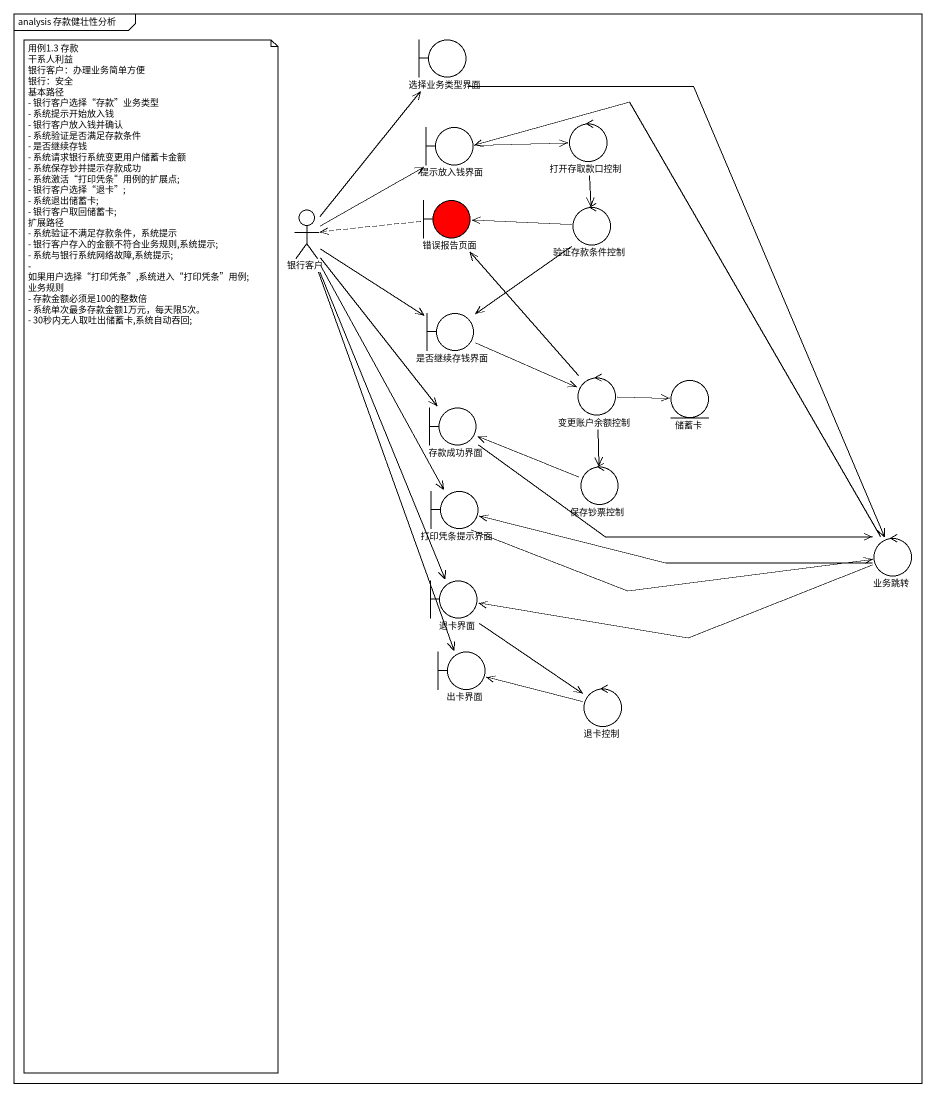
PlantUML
@startuml
mainframe analysis 存款健壮性分析
boundary 选择业务类型界面
boundary 提示放入钱界面
control 打开存取款口控制
actor 银行客户
boundary 错误报告页面 #FF0000
control 验证存款条件控制
boundary 是否继续存钱界面
control 变更账户余额控制
boundary 存款成功界面
entity 储蓄卡
boundary 打印凭条提示界面
control 保存钞票控制
control 业务跳转
boundary 退卡界面
boundary 出卡界面
control 退卡控制
选择业务类型界面 --> 业务跳转
提示放入钱界面 -right-> 打开存取款口控制
打开存取款口控制 --> 验证存款条件控制
银行客户 -up-> 选择业务类型界面
银行客户 -up-> 提示放入钱界面
银行客户 --> 是否继续存钱界面
银行客户 --> 存款成功界面
银行客户 --> 打印凭条提示界面
银行客户 --> 退卡界面
银行客户 --> 出卡界面
错误报告页面 .left.> 银行客户
验证存款条件控制 -left-> 错误报告页面
验证存款条件控制 --> 是否继续存钱界面
是否继续存钱界面 -right-> 变更账户余额控制
变更账户余额控制 -up-> 错误报告页面
变更账户余额控制 -right-> 储蓄卡
变更账户余额控制 --> 保存钞票控制
存款成功界面 -right-> 业务跳转
打印凭条提示界面 -right-> 业务跳转
保存钞票控制 -left-> 存款成功界面
业务跳转 -up-> 提示放入钱界面
业务跳转 -left-> 打印凭条提示界面
业务跳转 -left-> 退卡界面
退卡界面 --> 退卡控制
退卡控制 -left-> 出卡界面
note as N1
  用例1.3 存款
  干系人利益
  银行客户：办理业务简单方便
  银行：安全
  基本路径
  - 银行客户选择“存款”业务类型
  - 系统提示开始放入钱
  - 银行客户放入钱并确认
  - 系统验证是否满足存款条件
  - 是否继续存钱
  - 系统请求银行系统变更用户储蓄卡金额
  - 系统保存钞并提示存款成功
  - 系统激活“打印凭条”用例的扩展点;
  - 银行客户选择“退卡”;
  - 系统退出储蓄卡;
  - 银行客户取回储蓄卡;
  扩展路径
  - 系统验证不满足存款条件，系统提示
  - 银行客户存入的金额不符合业务规则,系统提示;
  - 系统与银行系统网络故障,系统提示;
  - 如果用户选择“打印凭条”,系统进入“打印凭条”用例;
  业务规则
  - 存款金额必须是100的整数倍
  - 系统单次最多存款金额1万元，每天限5次。
  - 30秒内无人取吐出储蓄卡,系统自动吞回;
end note
@enduml
